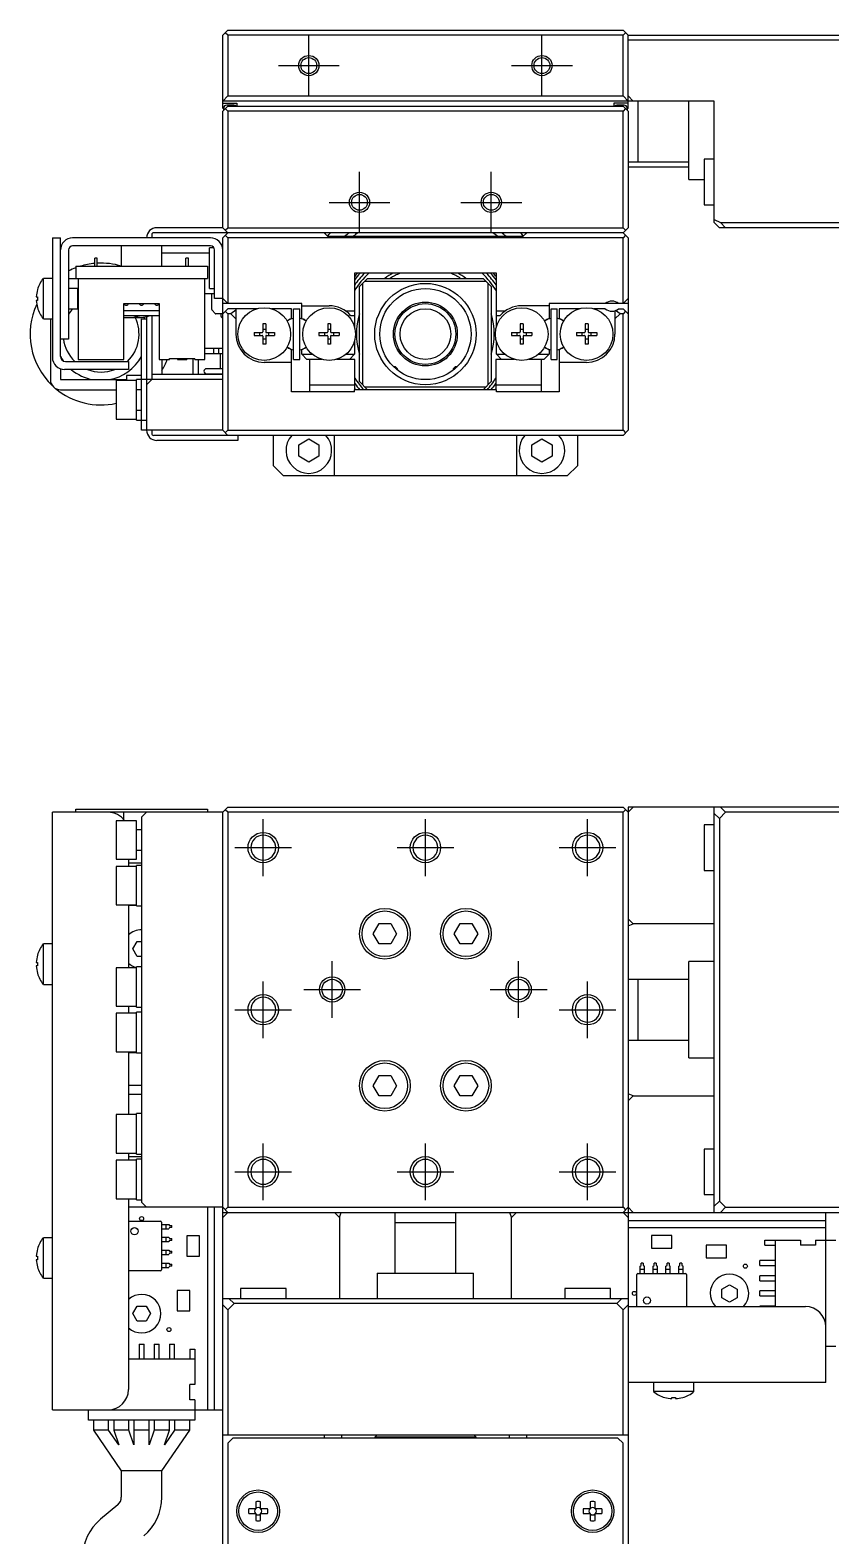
# Model space of a CAD drawing. Extents: x -1 to 675, y -8 to 372.
# Drawn here: x 90.8 to 169.8, y 219.5 to 368.1 of the extents above; entities that cross this region are included whole.
import ezdxf

# ---------------------------------------------------------------- set-up
doc = ezdxf.new("R2010")
doc.units = 0
doc.header["$LTSCALE"] = 0.5
doc.linetypes.add('CENTER', pattern=[50.8, 31.75, -6.35, 6.35, -6.35])
for name, color, linetype in [('MSM_CENTER', 1, 'CENTER'), ('MSM_CONTINUOUS', 7, 'CONTINUOUS'), ('MSM_NARROW', 5, 'CONTINUOUS')]:
    doc.layers.add(name, color=color, linetype=linetype)

msp = doc.modelspace()

# ---------------------------------------------------------------- linework, layer by layer
at = {"layer": 'MSM_CENTER'}
for p, q in [((118.25, 361.63), (118.25, 367.63)), ((141.25, 361.63), (141.25, 367.63)), ((115.25, 364.63), (121.25, 364.63)), ((138.25, 364.63), (144.25, 364.63)), ((123.25, 348.13), (123.25, 354.13)), ((136.25, 348.13), (136.25, 354.13)), ((120.25, 351.13), (126.25, 351.13)), ((133.25, 351.13), (139.25, 351.13)), ((113.75, 284.63), (113.75, 290.23)), ((129.75, 284.63), (129.75, 290.23)), ((145.75, 284.63), (145.75, 290.23)), ((110.95, 287.43), (116.55, 287.43)), ((126.95, 287.43), (132.55, 287.43)), ((142.95, 287.43), (148.55, 287.43)), ((120.55, 270.63), (120.55, 276.23)), ((138.95, 270.63), (138.95, 276.23)), ((113.75, 268.63), (113.75, 274.23)), ((145.75, 268.63), (145.75, 274.23)), ((117.75, 273.43), (123.35, 273.43)), ((136.15, 273.43), (141.75, 273.43)), ((110.95, 271.43), (116.55, 271.43)), ((142.95, 271.43), (148.55, 271.43)), ((113.75, 252.63), (113.75, 258.23)), ((129.75, 252.63), (129.75, 258.23)), ((145.75, 252.63), (145.75, 258.23)), ((110.95, 255.43), (116.55, 255.43)), ((126.95, 255.43), (132.55, 255.43)), ((142.95, 255.43), (148.55, 255.43))]:
    msp.add_line(p, q, dxfattribs=at)
at = {"layer": 'MSM_CONTINUOUS'}
for p, q in [((110.25, 368.13), (109.75, 367.63)), ((109.75, 360.43), (109.75, 367.63)), ((110.25, 367.63), (110, 367.88)), ((110.25, 368.13), (149.25, 368.13)), ((110.25, 367.63), (110.25, 361.63)), ((149.25, 367.63), (110.25, 367.63)), ((149.75, 367.63), (149.25, 368.13)), ((149.5, 367.88), (149.25, 367.63)), ((149.25, 361.63), (149.25, 367.63)), ((149.75, 367.63), (171.75, 367.63)), ((149.75, 360.43), (149.75, 367.63)), ((171.75, 367.13), (149.75, 367.13)), ((109.75, 361.13), (110.25, 361.63)), ((110.25, 361.63), (149.25, 361.63)), ((149.25, 361.63), (149.75, 361.13)), ((150.25, 361.13), (149.75, 361.63)), ((158.25, 361.13), (109.75, 361.13)), ((109.75, 360.93), (111.15, 360.93)), ((110.25, 360.63), (109.75, 360.13)), ((109.85, 360.33), (109.75, 360.43)), ((109.75, 348.63), (109.75, 360.13)), ((109.85, 360.23), (109.85, 360.43)), ((110.25, 360.13), (110, 360.38)), ((110.85, 360.73), (110.15, 360.73)), ((110.25, 360.63), (149.25, 360.63)), ((149.25, 360.13), (110.25, 360.13)), ((110.25, 360.13), (110.25, 348.63)), ((111.15, 360.93), (111.15, 360.63)), ((149.75, 360.93), (148.35, 360.93)), ((148.35, 360.93), (148.35, 360.63)), ((149.35, 360.73), (148.65, 360.73)), ((149.75, 360.13), (149.25, 360.63)), ((149.5, 360.38), (149.25, 360.13)), ((149.25, 348.63), (149.25, 360.13)), ((149.65, 360.43), (149.65, 360.23)), ((149.75, 360.43), (149.65, 360.33)), ((149.75, 360.13), (149.75, 348.63)), ((150.75, 355.13), (150.75, 361.13)), ((155.75, 353.38), (155.75, 361.13)), ((158.25, 349.13), (158.25, 361.13)), ((157.25, 355.38), (157.25, 350.88)), ((158.25, 355.38), (157.25, 355.38)), ((149.75, 355.13), (155.75, 355.13)), ((149.75, 354.63), (155.75, 354.63)), ((155.75, 353.38), (157.25, 353.38)), ((157.25, 350.88), (158.25, 350.88)), ((158.25, 349.44), (158.87, 349.13)), ((102.75, 347.93), (102.75, 347.63)), ((149.25, 348.13), (102.95, 348.13)), ((109.75, 348.63), (103.25, 348.63)), ((109.75, 348.63), (110.25, 348.13)), ((109.75, 347.63), (110.25, 348.13)), ((110, 348.38), (110.25, 348.63)), ((110.25, 347.63), (110, 347.88)), ((110.25, 348.63), (149.25, 348.63)), ((119.75, 348.13), (120.1, 347.78)), ((139.4, 347.78), (139.75, 348.13)), ((149.25, 348.63), (149.5, 348.38)), ((149.25, 348.13), (149.75, 348.63)), ((149.25, 348.13), (149.75, 347.63)), ((149.5, 347.88), (149.25, 347.63)), ((158.75, 348.63), (158.25, 349.13)), ((171.75, 348.63), (158.75, 348.63)), ((158.87, 349.13), (171.75, 349.13)), ((158.87, 349.13), (159.37, 348.63)), ((92.95, 347.63), (93.75, 347.63)), ((92.95, 347.63), (92.95, 335.83)), ((93.75, 335.93), (93.75, 347.63)), ((94.55, 346.43), (94.55, 337.63)), ((108.55, 347.63), (94.95, 347.63)), ((108.55, 346.83), (94.95, 346.83)), ((99.75, 346.83), (99.75, 344.83)), ((103.75, 344.83), (103.75, 346.83)), ((108.45, 342.63), (108.45, 346.63)), ((108.9, 346.63), (108.45, 346.63)), ((108.95, 341.63), (108.95, 346.43)), ((109.75, 328.63), (109.75, 347.63)), ((110.25, 347.63), (110.25, 341.13)), ((149.25, 347.63), (110.25, 347.63)), ((120.1, 347.78), (139.4, 347.78)), ((149.25, 341.13), (149.25, 347.63)), ((149.75, 347.63), (149.75, 328.63)), ((97.13, 344.83), (97.13, 345.63)), ((97.38, 345.63), (97.13, 345.63)), ((97.38, 344.83), (97.38, 345.63)), ((108.45, 346.13), (103.75, 346.13)), ((106.38, 345.63), (106.13, 345.63)), ((106.13, 344.83), (106.13, 345.63)), ((106.38, 344.83), (106.38, 345.63)), ((92.06, 339.63), (92.06, 343.63)), ((92.95, 343.63), (92.06, 343.63)), ((94.55, 343.63), (108.25, 343.63)), ((95.25, 344.83), (95.25, 343.63)), ((95.25, 344.83), (108.25, 344.83)), ((95.5, 343.63), (95.5, 335.63)), ((108, 335.63), (108, 343.63)), ((108.25, 344.83), (108.25, 343.63)), ((136.75, 344.13), (122.75, 344.13)), ((122.75, 344.13), (122.75, 338.85)), ((123.25, 342.83), (124.05, 343.63)), ((124.05, 343.63), (135.45, 343.63)), ((135.45, 343.63), (136.25, 342.83)), ((136.75, 338.85), (136.75, 344.13)), ((91.48, 342.52), (91.48, 342.52)), ((95.5, 342.63), (94.55, 342.63)), ((95.45, 340.63), (95.45, 342.63)), ((95.5, 342.58), (95.45, 342.63)), ((108, 342.13), (108.95, 342.13)), ((108.45, 342.63), (108.95, 342.63)), ((108.67, 340.56), (108.67, 342.13)), ((123.25, 333.43), (123.25, 342.83)), ((123.55, 343.13), (123.55, 333.13)), ((135.75, 343.33), (123.75, 343.33)), ((135.95, 333.13), (135.95, 343.13)), ((136.25, 342.83), (136.25, 333.43)), ((91.36, 341.81), (91.48, 341.81)), ((91.48, 341.45), (91.36, 341.45)), ((91.48, 341.81), (91.48, 341.45)), ((91.48, 340.75), (91.48, 340.74)), ((94.55, 340.63), (95.45, 340.63)), ((95.45, 340.63), (95.5, 340.68)), ((100, 341.13), (103.5, 341.13)), ((100, 335.63), (100, 341.13)), ((103.5, 340.43), (100, 340.43)), ((103.5, 341.13), (103.5, 335.63)), ((109.02, 340.16), (108.7, 340.49)), ((109.75, 341.63), (108.95, 341.63)), ((109.75, 341.63), (110.25, 341.13)), ((117.55, 341.13), (109.75, 341.13)), ((110.25, 340.63), (109.75, 340.13)), ((113.14, 340.63), (110.25, 340.63)), ((111.05, 340.49), (110.55, 340.13)), ((111.05, 340.63), (111.05, 338.13)), ((116.55, 340.63), (114.57, 340.63)), ((116.55, 339.68), (116.55, 340.63)), ((116.75, 335.63), (116.75, 340.63)), ((116.75, 340.63), (117.35, 340.63)), ((117.35, 335.63), (117.35, 340.63)), ((117.55, 339.68), (117.55, 341.13)), ((117.55, 340.93), (120.25, 340.93)), ((121.85, 340.43), (122.75, 340.43)), ((136.75, 340.43), (137.66, 340.43)), ((141.95, 340.93), (139.25, 340.93)), ((141.95, 341.13), (141.95, 339.68)), ((149.75, 341.13), (141.95, 341.13)), ((142.15, 335.63), (142.15, 340.63)), ((142.15, 340.63), (142.75, 340.63)), ((142.75, 335.63), (142.75, 340.63)), ((144.94, 340.63), (142.95, 340.63)), ((142.95, 340.63), (142.95, 339.68)), ((147.49, 340.63), (146.37, 340.63)), ((148.45, 340.43), (148.45, 338.13)), ((148.95, 340.13), (148.51, 340.45)), ((148.81, 340.63), (149.25, 340.63)), ((149.25, 341.13), (149.75, 341.63)), ((149.25, 340.63), (149.75, 340.13)), ((92.06, 339.63), (92.95, 339.63)), ((92.75, 339.63), (92.75, 333.63)), ((103.5, 339.93), (100, 339.93)), ((100, 339.78), (101.75, 339.78)), ((101.75, 339.63), (102.25, 339.63)), ((101.75, 328.63), (101.75, 339.63)), ((102.25, 339.85), (102.25, 328.63)), ((102.75, 339.93), (102.75, 333.63)), ((109.75, 340.13), (109.09, 340.13)), ((109.56, 340.13), (109.56, 340.02)), ((110.25, 340.13), (110, 340.38)), ((110.55, 340.13), (110.25, 340.13)), ((110.25, 340.13), (110.25, 328.63)), ((110.55, 340.13), (111.05, 339.63)), ((114, 339.13), (113.71, 339.13)), ((113.71, 339.13), (113.71, 338.34)), ((114, 339.13), (114, 338.34)), ((116.29, 339.53), (116.55, 339.68)), ((117.55, 339.68), (117.78, 339.55)), ((120.4, 339.13), (120.11, 339.13)), ((120.11, 339.13), (120.11, 338.34)), ((120.4, 339.13), (120.4, 338.34)), ((122.75, 339.93), (122.4, 339.93)), ((137.11, 339.93), (136.75, 339.93)), ((139.4, 339.13), (139.11, 339.13)), ((139.11, 339.13), (139.11, 338.34)), ((139.4, 339.13), (139.4, 338.34)), ((141.95, 339.68), (141.73, 339.55)), ((142.95, 339.68), (143.21, 339.53)), ((145.8, 339.13), (145.51, 339.13)), ((145.51, 339.13), (145.51, 338.34)), ((145.8, 339.13), (145.8, 338.34)), ((148.45, 339.63), (148.95, 340.13)), ((149.25, 340.13), (148.95, 340.13)), ((149.5, 340.38), (149.25, 340.13)), ((149.25, 328.63), (149.25, 340.13)), ((94.55, 337.63), (93.75, 337.63)), ((112.85, 338.28), (113.65, 338.28)), ((112.85, 338.28), (112.85, 337.99)), ((112.85, 337.99), (113.65, 337.99)), ((113.38, 338.28), (113.38, 337.99)), ((113.71, 338.6), (114, 338.6)), ((113.71, 337.93), (113.71, 337.13)), ((113.71, 337.66), (114, 337.66)), ((114, 337.93), (114, 337.13)), ((114.06, 338.28), (114.85, 338.28)), ((114.06, 337.99), (114.85, 337.99)), ((114.32, 337.99), (114.32, 338.28)), ((114.85, 338.28), (114.85, 337.99)), ((119.25, 338.28), (120.05, 338.28)), ((119.25, 338.28), (119.25, 337.99)), ((119.25, 337.99), (120.05, 337.99)), ((119.78, 338.28), (119.78, 337.99)), ((120.11, 338.6), (120.4, 338.6)), ((120.11, 337.93), (120.11, 337.13)), ((120.11, 337.66), (120.4, 337.66)), ((120.4, 337.93), (120.4, 337.13)), ((120.46, 338.28), (121.25, 338.28)), ((120.46, 337.99), (121.25, 337.99)), ((120.72, 337.99), (120.72, 338.28)), ((121.25, 338.28), (121.25, 337.99)), ((122.75, 337.42), (122.75, 336.13)), ((136.75, 336.13), (136.75, 337.42)), ((138.25, 338.28), (139.05, 338.28)), ((138.25, 338.28), (138.25, 337.99)), ((138.25, 337.99), (139.05, 337.99)), ((138.78, 338.28), (138.78, 337.99)), ((139.11, 338.6), (139.4, 338.6)), ((139.11, 337.93), (139.11, 337.13)), ((139.11, 337.66), (139.4, 337.66)), ((139.4, 337.93), (139.4, 337.13)), ((139.46, 338.28), (140.25, 338.28)), ((139.46, 337.99), (140.25, 337.99)), ((139.72, 337.99), (139.72, 338.28)), ((140.25, 338.28), (140.25, 337.99)), ((144.65, 338.28), (145.45, 338.28)), ((144.65, 338.28), (144.65, 337.99)), ((144.65, 337.99), (145.45, 337.99)), ((145.18, 338.28), (145.18, 337.99)), ((145.51, 338.6), (145.8, 338.6)), ((145.51, 337.93), (145.51, 337.13)), ((145.51, 337.66), (145.8, 337.66)), ((145.8, 337.93), (145.8, 337.13)), ((145.86, 338.28), (146.65, 338.28)), ((145.86, 337.99), (146.65, 337.99)), ((146.12, 337.99), (146.12, 338.28)), ((146.65, 338.28), (146.65, 337.99)), ((109.75, 336.71), (108, 336.71)), ((108, 336.21), (109.75, 336.21)), ((108.85, 336.71), (108.85, 336.21)), ((109.35, 336.71), (109.35, 336.21)), ((109.55, 334.71), (109.55, 336.21)), ((114, 337.13), (113.71, 337.13)), ((116.55, 336.58), (116.29, 336.73)), ((116.55, 332.43), (116.55, 336.58)), ((117.85, 336.75), (117.55, 336.58)), ((117.55, 336.13), (117.55, 336.58)), ((117.55, 336.13), (118.59, 336.13)), ((118.05, 335.63), (117.55, 336.13)), ((120.4, 337.13), (120.11, 337.13)), ((121.91, 336.13), (122.75, 336.13)), ((122.75, 336.13), (122.25, 335.63)), ((137.25, 335.63), (136.75, 336.13)), ((136.75, 336.13), (137.59, 336.13)), ((139.4, 337.13), (139.11, 337.13)), ((140.91, 336.13), (141.95, 336.13)), ((141.95, 336.13), (141.45, 335.63)), ((141.66, 336.75), (141.95, 336.58)), ((141.95, 336.58), (141.95, 336.13)), ((143.21, 336.73), (142.95, 336.58)), ((142.95, 336.58), (142.95, 332.43)), ((145.8, 337.13), (145.51, 337.13)), ((93.75, 334.7), (93.75, 333.63)), ((100.45, 334.63), (94.15, 334.63)), ((94.25, 335.43), (100.45, 335.43)), ((95.5, 335.63), (100, 335.63)), ((100.45, 335.43), (100.45, 334.63)), ((103.5, 335.63), (104.5, 335.63)), ((103.75, 335.63), (103.75, 334.13)), ((104.5, 335.63), (104.5, 335.73)), ((104.5, 335.73), (107, 335.73)), ((105.3, 335.73), (105.3, 335.63)), ((105.3, 335.63), (106.2, 335.63)), ((105.68, 335.73), (105.68, 335.63)), ((105.83, 335.73), (105.83, 335.63)), ((106.2, 335.73), (106.2, 335.63)), ((106.85, 334.13), (106.85, 335.73)), ((107, 335.63), (107, 335.73)), ((107, 335.63), (108, 335.63)), ((107.35, 334.13), (107.35, 335.63)), ((109.75, 334.71), (108.15, 334.71)), ((116.55, 335.33), (113.85, 335.33)), ((116.75, 335.63), (117.35, 335.63)), ((119.54, 335.63), (118.05, 335.63)), ((118.3, 335.63), (118.3, 332.43)), ((122.8, 335.63), (120.97, 335.63)), ((122.8, 332.63), (122.8, 335.63)), ((126.59, 334.93), (126.78, 334.93)), ((127, 334.71), (126.78, 334.93)), ((127, 334.71), (126.83, 334.71)), ((127, 334.57), (127, 334.71)), ((132.73, 334.93), (132.5, 334.71)), ((132.67, 334.71), (132.5, 334.71)), ((132.5, 334.71), (132.5, 334.57)), ((132.73, 334.93), (132.92, 334.93)), ((136.7, 335.63), (136.7, 332.63)), ((138.54, 335.63), (136.7, 335.63)), ((141.45, 335.63), (139.97, 335.63)), ((141.2, 332.43), (141.2, 335.63)), ((142.15, 335.63), (142.75, 335.63)), ((145.65, 335.33), (142.95, 335.33)), ((93.75, 333.63), (100.25, 333.63)), ((99.25, 333.53), (99.25, 329.73)), ((101.25, 333.53), (99.25, 333.53)), ((100.25, 334.03), (100.25, 333.53)), ((101.75, 334.03), (100.25, 334.03)), ((109.75, 333.63), (101.25, 333.63)), ((101.25, 329.63), (101.25, 333.63)), ((102.25, 333.13), (102.75, 333.63)), ((109.75, 334.13), (102.75, 334.13)), ((108.15, 334.21), (109.75, 334.21)), ((109.55, 334.13), (109.55, 334.21)), ((118.3, 333.13), (122.8, 333.13)), ((124.05, 332.63), (123.25, 333.43)), ((135.45, 332.63), (136.25, 333.43)), ((136.7, 333.13), (141.2, 333.13)), ((93.75, 332.63), (99.25, 332.63)), ((101.75, 332.63), (101.25, 332.63)), ((122.75, 332.43), (116.55, 332.43)), ((122.75, 332.43), (122.75, 332.63)), ((136.75, 332.63), (122.75, 332.63)), ((123.75, 332.93), (135.75, 332.93)), ((136.75, 332.43), (136.75, 332.63)), ((142.95, 332.43), (136.75, 332.43)), ((101.25, 330.63), (101.75, 330.63)), ((99.25, 329.73), (101.25, 329.73)), ((101.25, 329.63), (102.25, 329.63)), ((109.75, 328.63), (101.75, 328.63)), ((102.75, 328.63), (102.75, 328.33)), ((110.25, 328.13), (109.75, 328.63)), ((110, 328.38), (110.25, 328.63)), ((110.25, 328.63), (149.25, 328.63)), ((149.25, 328.63), (149.5, 328.38)), ((149.25, 328.13), (149.75, 328.63)), ((149.25, 328.13), (102.95, 328.13)), ((111.25, 327.63), (103.25, 327.63)), ((111.25, 328.13), (111.25, 327.63)), ((114.75, 325.13), (114.75, 328.13)), ((117.25, 327.21), (118.25, 327.79)), ((117.25, 326.06), (117.25, 327.21)), ((118.25, 327.79), (119.25, 327.21)), ((119.25, 327.21), (119.25, 326.06)), ((120.75, 328.13), (120.75, 324.13)), ((138.75, 328.13), (138.75, 324.13)), ((140.25, 327.21), (141.25, 327.79)), ((140.25, 326.06), (140.25, 327.21)), ((141.25, 327.79), (142.25, 327.21)), ((142.25, 327.21), (142.25, 326.06)), ((144.75, 328.13), (144.75, 325.13)), ((118.25, 325.48), (117.25, 326.06)), ((119.25, 326.06), (118.25, 325.48)), ((141.25, 325.48), (140.25, 326.06)), ((142.25, 326.06), (141.25, 325.48)), ((114.75, 325.13), (115.75, 324.13)), ((143.75, 324.13), (115.75, 324.13)), ((143.75, 324.13), (144.75, 325.13)), ((109.75, 290.93), (110.25, 291.43)), ((110.25, 291.43), (149.25, 291.43)), ((149.25, 291.43), (149.75, 290.93)), ((149.75, 290.93), (150.25, 291.43)), ((149.75, 291.43), (149.75, 207.93)), ((193.25, 291.43), (149.75, 291.43)), ((158.25, 251.43), (158.25, 291.43)), ((158.87, 291.43), (159.37, 290.93)), ((92.95, 231.93), (92.95, 290.93)), ((109.75, 290.93), (92.95, 290.93)), ((95.25, 290.93), (95.25, 291.23)), ((95.25, 291.23), (108.25, 291.23)), ((99.25, 290.08), (99.25, 286.28)), ((101.25, 290.08), (99.25, 290.08)), ((100, 290.19), (100, 290.93)), ((101.25, 286.28), (101.25, 290.08)), ((102.25, 290.93), (101.75, 290.43)), ((101.75, 290.43), (101.75, 252.43)), ((108.25, 291.23), (108.25, 290.93)), ((109.75, 213.93), (109.75, 290.93)), ((110.25, 290.93), (110, 291.18)), ((110.25, 290.93), (110.25, 251.93)), ((149.25, 290.93), (110.25, 290.93)), ((149.5, 291.18), (149.25, 290.93)), ((149.25, 251.93), (149.25, 290.93)), ((158.75, 290.31), (158.25, 290.81)), ((159.37, 290.93), (158.75, 290.31)), ((158.75, 290.31), (158.75, 252.54)), ((171.75, 290.93), (159.37, 290.93)), ((101.75, 289.18), (101.25, 289.18)), ((157.25, 289.68), (157.25, 285.18)), ((158.25, 289.68), (157.25, 289.68)), ((101.25, 287.18), (101.75, 287.18)), ((99.25, 286.28), (101.25, 286.28)), ((99.25, 285.58), (99.25, 281.78)), ((101.25, 285.58), (99.25, 285.58)), ((100.45, 286.28), (100.45, 285.58)), ((100.45, 285.93), (101.75, 285.93)), ((101.25, 281.68), (101.25, 285.68)), ((101.75, 285.68), (101.25, 285.68)), ((157.25, 285.18), (158.25, 285.18)), ((99.25, 281.78), (101.25, 281.78)), ((100.45, 281.78), (100.45, 275.58)), ((100.45, 281.76), (101.25, 281.76)), ((101.25, 281.68), (101.75, 281.68)), ((124.6, 278.93), (125.18, 279.93)), ((125.18, 279.93), (126.33, 279.93)), ((126.33, 279.93), (126.91, 278.93)), ((132.6, 278.93), (133.18, 279.93)), ((133.18, 279.93), (134.33, 279.93)), ((134.33, 279.93), (134.91, 278.93)), ((150.25, 279.91), (149.75, 280.41)), ((149.75, 279.73), (150.25, 279.91)), ((158.25, 279.91), (150.25, 279.91)), ((100.89, 277.43), (101.32, 278.18)), ((101.32, 278.18), (101.75, 278.18)), ((125.18, 277.93), (124.6, 278.93)), ((126.91, 278.93), (126.33, 277.93)), ((133.18, 277.93), (132.6, 278.93)), ((134.91, 278.93), (134.33, 277.93)), ((91.48, 276.81), (91.48, 276.81)), ((92.06, 273.93), (92.06, 277.93)), ((92.95, 277.93), (92.06, 277.93)), ((101.32, 276.68), (100.89, 277.43)), ((101.75, 276.68), (101.32, 276.68)), ((126.33, 277.93), (125.18, 277.93)), ((134.33, 277.93), (133.18, 277.93)), ((91.36, 276.11), (91.48, 276.11)), ((91.48, 275.75), (91.36, 275.75)), ((91.48, 276.11), (91.48, 275.75)), ((91.48, 275.04), (91.48, 275.04)), ((99.25, 275.58), (99.25, 271.78)), ((101.25, 275.58), (99.25, 275.58)), ((101.25, 271.68), (101.25, 275.68)), ((101.75, 275.68), (101.25, 275.68)), ((155.75, 266.68), (155.75, 276.18)), ((158.25, 276.18), (155.75, 276.18)), ((92.06, 273.93), (92.95, 273.93)), ((155.75, 274.43), (149.75, 274.43)), ((150.75, 268.43), (150.75, 274.43)), ((99.25, 271.78), (101.25, 271.78)), ((99.25, 271.08), (99.25, 267.28)), ((101.25, 271.08), (99.25, 271.08)), ((100.45, 271.78), (100.45, 271.08)), ((101.25, 271.68), (101.75, 271.68)), ((101.25, 267.18), (101.25, 271.18)), ((101.75, 271.18), (101.25, 271.18)), ((149.75, 268.43), (155.75, 268.43)), ((99.25, 267.28), (101.25, 267.28)), ((100.45, 267.28), (100.45, 261.08)), ((101.25, 267.18), (100.45, 267.18)), ((101.25, 267.18), (101.75, 267.18)), ((155.75, 266.68), (158.25, 266.68)), ((124.6, 263.93), (125.18, 264.93)), ((125.18, 264.93), (126.33, 264.93)), ((126.33, 264.93), (126.91, 263.93)), ((132.6, 263.93), (133.18, 264.93)), ((133.18, 264.93), (134.33, 264.93)), ((134.33, 264.93), (134.91, 263.93)), ((100.45, 263.98), (101.75, 263.98)), ((125.18, 262.93), (124.6, 263.93)), ((126.91, 263.93), (126.33, 262.93)), ((133.18, 262.93), (132.6, 263.93)), ((134.91, 263.93), (134.33, 262.93)), ((150.25, 262.94), (149.75, 263.12)), ((101.75, 263.05), (100.45, 263.05)), ((126.33, 262.93), (125.18, 262.93)), ((134.33, 262.93), (133.18, 262.93)), ((149.75, 262.44), (150.25, 262.94)), ((150.25, 262.94), (158.25, 262.94)), ((99.25, 261.08), (99.25, 257.28)), ((101.25, 261.08), (99.25, 261.08)), ((101.25, 257.18), (101.25, 261.18)), ((101.75, 261.18), (101.25, 261.18)), ((99.25, 257.28), (101.25, 257.28)), ((100.45, 257.28), (100.45, 256.58)), ((101.25, 257.18), (101.75, 257.18)), ((157.25, 257.68), (157.25, 253.18)), ((158.25, 257.68), (157.25, 257.68)), ((99.25, 256.58), (99.25, 252.78)), ((101.25, 256.58), (99.25, 256.58)), ((100.45, 256.93), (101.75, 256.93)), ((101.25, 252.68), (101.25, 256.68)), ((101.75, 256.68), (101.25, 256.68)), ((99.25, 252.78), (101.25, 252.78)), ((100.45, 252.78), (100.45, 233.93)), ((157.25, 253.18), (158.25, 253.18)), ((109.75, 251.93), (100.45, 251.93)), ((101.25, 252.68), (101.75, 252.68)), ((101.75, 252.43), (102.25, 251.93)), ((108.25, 251.93), (108.25, 231.93)), ((108.95, 231.93), (108.95, 251.93)), ((110.25, 251.43), (109.75, 251.93)), ((109.75, 250.93), (110.25, 251.43)), ((109.75, 251.43), (187.25, 251.43)), ((110, 251.68), (110.25, 251.93)), ((110.25, 251.93), (149.25, 251.93)), ((120.77, 251.43), (121.27, 250.93)), ((121.27, 250.93), (121.45, 251.43)), ((126.75, 251.43), (126.75, 245.43)), ((132.75, 245.43), (132.75, 251.43)), ((138.06, 251.43), (138.24, 250.93)), ((138.24, 250.93), (138.74, 251.43)), ((149.25, 251.93), (149.5, 251.68)), ((149.75, 251.93), (149.25, 251.43)), ((149.25, 251.43), (149.75, 250.93)), ((150.25, 251.43), (149.75, 251.93)), ((158.25, 252.04), (158.75, 252.54)), ((158.75, 252.54), (159.37, 251.93)), ((159.37, 251.93), (158.87, 251.43)), ((159.37, 251.93), (171.75, 251.93)), ((169.25, 234.63), (169.25, 251.43)), ((100.45, 250.57), (103.6, 250.57)), ((103.7, 250.47), (103.7, 245.77)), ((103.7, 250.24), (104.44, 250.24)), ((103.7, 249.81), (104.44, 249.81)), ((104.14, 250.24), (104.14, 249.81)), ((104.44, 250.24), (104.5, 250.13)), ((104.5, 249.93), (104.44, 249.81)), ((104.5, 250.13), (104.75, 250.13)), ((104.75, 249.93), (104.5, 249.93)), ((104.75, 249.93), (104.75, 250.13)), ((121.27, 250.93), (121.27, 242.93)), ((126.75, 250.43), (132.75, 250.43)), ((138.24, 242.93), (138.24, 250.93)), ((149.75, 250.63), (169.25, 250.63)), ((149.75, 249.93), (169.25, 249.93)), ((92.06, 244.93), (92.06, 248.93)), ((92.95, 248.93), (92.06, 248.93)), ((103.7, 248.97), (104.44, 248.97)), ((103.7, 248.54), (104.44, 248.54)), ((104.14, 248.97), (104.14, 248.54)), ((104.44, 248.97), (104.5, 248.86)), ((104.5, 248.66), (104.44, 248.54)), ((104.5, 248.86), (104.75, 248.86)), ((104.75, 248.66), (104.5, 248.66)), ((104.75, 248.66), (104.75, 248.86)), ((107.46, 249.12), (106.21, 249.12)), ((106.21, 249.12), (106.21, 247.12)), ((107.46, 247.12), (107.46, 249.12)), ((152.06, 249.13), (152.06, 247.88)), ((154.06, 249.13), (152.06, 249.13)), ((154.06, 247.88), (154.06, 249.13)), ((163.25, 248.18), (163.25, 248.68)), ((163.25, 248.68), (166.75, 248.68)), ((164.25, 248.68), (164.25, 242.13)), ((166.75, 248.68), (166.75, 248.18)), ((168.25, 248.68), (168.25, 248.18)), ((168.25, 248.68), (170.25, 248.68)), ((91.36, 247.11), (91.48, 247.11)), ((91.48, 246.75), (91.36, 246.75)), ((91.48, 247.81), (91.48, 247.81)), ((91.48, 247.11), (91.48, 246.75)), ((103.7, 247.7), (104.44, 247.7)), ((103.7, 247.27), (104.44, 247.27)), ((104.14, 247.7), (104.14, 247.27)), ((104.44, 247.7), (104.5, 247.59)), ((104.5, 247.39), (104.44, 247.27)), ((104.5, 247.59), (104.75, 247.59)), ((104.75, 247.39), (104.5, 247.39)), ((104.75, 247.39), (104.75, 247.59)), ((106.21, 247.12), (107.46, 247.12)), ((152.06, 247.88), (154.06, 247.88)), ((159.46, 248.18), (157.46, 248.18)), ((157.46, 248.18), (157.46, 246.93)), ((157.46, 246.93), (159.46, 246.93)), ((159.46, 246.93), (159.46, 248.18)), ((163.25, 248.18), (164.25, 248.18)), ((168.25, 248.18), (166.75, 248.18)), ((91.48, 246.04), (91.48, 246.04)), ((103.6, 245.67), (100.45, 245.67)), ((103.7, 246.43), (104.44, 246.43)), ((103.7, 246), (104.44, 246)), ((104.14, 246.43), (104.14, 246)), ((104.44, 246.43), (104.5, 246.32)), ((104.5, 246.12), (104.44, 246)), ((104.5, 246.32), (104.75, 246.32)), ((104.75, 246.12), (104.5, 246.12)), ((104.75, 246.12), (104.75, 246.32)), ((125, 245.43), (134.5, 245.43)), ((125, 245.43), (125, 242.93)), ((134.5, 242.93), (134.5, 245.43)), ((150.61, 242.13), (150.61, 245.28)), ((150.71, 245.38), (155.41, 245.38)), ((150.94, 246.11), (151.05, 246.18)), ((150.94, 245.38), (150.94, 246.11)), ((150.94, 245.82), (151.37, 245.82)), ((151.25, 246.43), (151.05, 246.43)), ((151.05, 246.18), (151.05, 246.43)), ((151.25, 246.43), (151.25, 246.18)), ((151.25, 246.18), (151.37, 246.11)), ((151.37, 245.38), (151.37, 246.11)), ((152.21, 246.11), (152.32, 246.18)), ((152.21, 245.38), (152.21, 246.11)), ((152.21, 245.82), (152.64, 245.82)), ((152.52, 246.43), (152.32, 246.43)), ((152.32, 246.18), (152.32, 246.43)), ((152.52, 246.43), (152.52, 246.18)), ((152.52, 246.18), (152.64, 246.11)), ((152.64, 245.38), (152.64, 246.11)), ((153.48, 246.11), (153.59, 246.18)), ((153.48, 245.38), (153.48, 246.11)), ((153.48, 245.82), (153.91, 245.82)), ((153.79, 246.43), (153.59, 246.43)), ((153.59, 246.18), (153.59, 246.43)), ((153.79, 246.43), (153.79, 246.18)), ((153.79, 246.18), (153.91, 246.11)), ((153.91, 245.38), (153.91, 246.11)), ((154.75, 246.11), (154.86, 246.18)), ((154.75, 245.38), (154.75, 246.11)), ((154.75, 245.82), (155.18, 245.82)), ((155.06, 246.43), (154.86, 246.43)), ((154.86, 246.18), (154.86, 246.43)), ((155.06, 246.43), (155.06, 246.18)), ((155.06, 246.18), (155.18, 246.11)), ((155.18, 245.38), (155.18, 246.11)), ((155.51, 245.28), (155.51, 242.13)), ((164.25, 246.68), (162.75, 246.68)), ((162.75, 246.18), (162.75, 246.68)), ((162.75, 246.18), (164.25, 246.18)), ((92.06, 244.93), (92.95, 244.93)), ((116, 243.93), (111.5, 243.93)), ((111.5, 243.93), (111.5, 242.93)), ((116, 242.93), (116, 243.93)), ((148, 243.93), (143.5, 243.93)), ((143.5, 243.93), (143.5, 242.93)), ((148, 242.93), (148, 243.93)), ((159, 243.86), (159.75, 244.29)), ((159, 242.99), (159, 243.86)), ((159.75, 244.29), (160.5, 243.86)), ((160.5, 243.86), (160.5, 242.99)), ((164.25, 245.18), (162.75, 245.18)), ((162.75, 244.68), (162.75, 245.18)), ((162.75, 244.68), (164.25, 244.68)), ((105.26, 243.72), (105.26, 241.72)), ((106.51, 243.72), (105.26, 243.72)), ((106.51, 241.72), (106.51, 243.72)), ((109.75, 242.93), (149.75, 242.93)), ((110.25, 241.81), (109.75, 242.31)), ((110.87, 242.43), (110.25, 241.81)), ((110.37, 242.93), (110.87, 242.43)), ((148.64, 242.43), (110.87, 242.43)), ((148.64, 242.43), (149.14, 242.93)), ((149.25, 241.81), (148.64, 242.43)), ((149.75, 242.31), (149.25, 241.81)), ((159.75, 242.56), (159, 242.99)), ((160.5, 242.99), (159.75, 242.56)), ((164.25, 243.68), (162.75, 243.68)), ((162.75, 243.18), (162.75, 243.68)), ((162.75, 243.18), (164.25, 243.18)), ((100.89, 241.43), (101.32, 242.18)), ((101.32, 240.68), (100.89, 241.43)), ((101.32, 242.18), (102.19, 242.18)), ((102.19, 242.18), (102.62, 241.43)), ((102.62, 241.43), (102.19, 240.68)), ((105.26, 241.72), (106.51, 241.72)), ((110.25, 241.81), (110.25, 229.43)), ((149.25, 229.43), (149.25, 241.81)), ((149.75, 242.13), (167.25, 242.13)), ((162.75, 242.13), (162.75, 242.18)), ((164.25, 242.18), (162.75, 242.18)), ((102.19, 240.68), (101.32, 240.68)), ((100.45, 238.43), (100.5, 238.43)), ((100.5, 236.93), (100.5, 238.43)), ((101.5, 238.43), (101.5, 236.93)), ((101.5, 238.43), (102, 238.43)), ((102, 236.93), (102, 238.43)), ((103, 238.43), (103, 236.93)), ((103, 238.43), (103.5, 238.43)), ((103.5, 236.93), (103.5, 238.43)), ((104.5, 238.43), (104.5, 236.93)), ((104.5, 238.43), (105, 238.43)), ((105, 236.93), (105, 238.43)), ((106.5, 237.93), (107, 237.93)), ((106.5, 237.93), (106.5, 236.93)), ((107, 237.93), (107, 234.43)), ((170.25, 238.18), (169.25, 238.18)), ((107, 236.93), (100.45, 236.93)), ((107, 234.43), (106.5, 234.43)), ((106.5, 232.93), (106.5, 234.43)), ((169.25, 234.63), (149.75, 234.63)), ((152.25, 234.63), (152.25, 233.73)), ((156.25, 233.73), (152.25, 233.73)), ((156.25, 233.73), (156.25, 234.63)), ((92.95, 231.93), (109.75, 231.93)), ((96.5, 230.93), (96.5, 231.93)), ((107, 232.93), (106.5, 232.93)), ((107, 232.93), (107, 230.93)), ((153.36, 233.15), (153.37, 233.16)), ((154.07, 233.16), (154.43, 233.16)), ((154.07, 233.04), (154.07, 233.16)), ((154.43, 233.16), (154.43, 233.04)), ((155.14, 233.16), (155.14, 233.15)), ((107, 230.93), (96.5, 230.93)), ((97, 230.93), (97, 229.93)), ((98.5, 229.93), (98.5, 230.93)), ((99, 230.93), (99, 229.93)), ((100.5, 229.93), (100.5, 230.93)), ((101, 230.93), (101, 228.47)), ((102.5, 228.47), (102.5, 230.93)), ((103, 230.93), (103, 229.93)), ((104.5, 229.93), (104.5, 230.93)), ((105, 230.93), (105, 229.93)), ((106.5, 229.93), (106.5, 230.93)), ((97, 229.93), (99.75, 225.93)), ((98.5, 229.93), (97, 229.93)), ((99.5, 228.47), (98.5, 229.93)), ((99, 229.93), (99.5, 228.47)), ((100.5, 229.93), (99, 229.93)), ((101, 228.47), (100.5, 229.93)), ((102.5, 229.93), (101, 229.93)), ((103, 229.93), (102.5, 228.47)), ((104.5, 229.93), (103, 229.93)), ((103.75, 225.93), (106.5, 229.93)), ((105, 229.93), (104, 228.47)), ((104, 228.47), (104.5, 229.93)), ((106.5, 229.93), (105, 229.93)), ((149.75, 229.43), (109.75, 229.43)), ((110.75, 229.13), (110.25, 228.63)), ((148.75, 229.13), (110.75, 229.13)), ((119.75, 229.43), (119.75, 229.13)), ((121.5, 229.13), (121.5, 229.43)), ((124.95, 229.43), (124.75, 229.23)), ((124.75, 229.23), (124.75, 229.13)), ((134.75, 229.23), (124.75, 229.23)), ((134.75, 229.23), (134.55, 229.43)), ((134.75, 229.13), (134.75, 229.23)), ((138, 229.43), (138, 229.13)), ((139.75, 229.13), (139.75, 229.43)), ((149.25, 228.63), (148.75, 229.13)), ((110.25, 228.63), (110.25, 214.63)), ((149.25, 214.63), (149.25, 228.63)), ((103.75, 225.93), (99.75, 225.93)), ((99.75, 225.93), (99.75, 223.32)), ((103.75, 223.32), (103.75, 225.93)), ((99.4, 222.56), (97.71, 221.14)), ((113.01, 222.17), (112.33, 222.17)), ((112.33, 221.69), (113.01, 221.69)), ((113.01, 222.84), (113.01, 222.17)), ((113.01, 221.69), (113.01, 221.01)), ((113.49, 222.17), (113.49, 222.84)), ((114.17, 222.17), (113.49, 222.17)), ((113.49, 221.01), (113.49, 221.69)), ((113.49, 221.69), (114.17, 221.69)), ((146.01, 222.17), (145.33, 222.17)), ((145.33, 221.69), (146.01, 221.69)), ((146.01, 222.84), (146.01, 222.17)), ((146.01, 221.69), (146.01, 221.01)), ((146.49, 222.17), (146.49, 222.84)), ((147.17, 222.17), (146.49, 222.17)), ((146.49, 221.01), (146.49, 221.69)), ((146.49, 221.69), (147.17, 221.69))]:
    msp.add_line(p, q, dxfattribs=at)
for centre, radius in [((118.25, 364.63), 0.783), ((141.25, 364.63), 0.783), ((123.25, 351.13), 0.783), ((136.25, 351.13), 0.783), ((129.75, 338.13), 5), ((129.75, 338.13), 4.5), ((113.85, 338.13), 2.6), ((120.25, 338.13), 2.6), ((129.75, 338.13), 3.15), ((129.75, 338.13), 3), ((139.25, 338.13), 2.6), ((145.65, 338.13), 2.6), ((125.75, 278.93), 2.5), ((125.75, 278.93), 2.25), ((133.75, 278.93), 2.5), ((133.75, 278.93), 2.25), ((120.55, 273.43), 1.01), ((138.95, 273.43), 1.01), ((125.75, 263.93), 2.5), ((125.75, 263.93), 2.25), ((133.75, 263.93), 2.5), ((133.75, 263.93), 2.25), ((101.05, 249.57), 0.35), ((101.75, 250.81), 0.2), ((161.32, 246.12), 0.2), ((150.37, 243.43), 0.2), ((151.61, 242.73), 0.35), ((104.45, 239.86), 0.2), ((113.25, 221.93), 2.1), ((113.25, 221.93), 1.9), ((146.25, 221.93), 2.1), ((146.25, 221.93), 1.9)]:
    msp.add_circle(centre, radius, dxfattribs=at)
at = {"layer": 'MSM_CONTINUOUS', "extrusion": (0, 0, -1)}
for centre in [(-113.75, 287.43), (-129.75, 287.43), (-145.75, 287.43), (-113.75, 271.43), (-145.75, 271.43), (-113.75, 255.43), (-129.75, 255.43), (-145.75, 255.43)]:
    msp.add_circle(centre, 1.23, dxfattribs=at)
at = {"layer": 'MSM_CONTINUOUS'}
for centre, radius, start, end in [((110.15, 360.43), 0.3, 90, 180), ((110.85, 360.43), 0.3, 41.8103, 90), ((148.65, 360.43), 0.3, 90, 138.1897), ((149.35, 360.43), 0.3, 0, 90), ((103.25, 347.63), 1, 90, 180), ((102.95, 347.93), 0.2, 90, 180), ((118.25, 349.63), 2.25, 315, 318.1897), ((118.25, 349.63), 2.6, 315, 324.7656), ((129.75, 338.13), 12.5, 126.8699, 129.4662), ((129.75, 338.13), 12, 123.5573, 126.4702), ((129.75, 338.13), 12, 53.5298, 56.4427), ((129.75, 338.13), 12.5, 50.5338, 53.1301), ((141.25, 349.63), 2.6, 215.2344, 225), ((141.25, 349.63), 2.25, 221.8103, 225), ((94.95, 346.43), 1.2, 90, 180), ((94.95, 346.43), 0.4, 90, 180), ((108.55, 346.43), 1.2, 0, 90), ((108.55, 346.43), 0.4, 0, 90), ((97.75, 338.13), 7, 95.1225, 106.835), ((97.75, 338.13), 7, 73.165, 93.0709), ((94.55, 341.63), 3.2, 141.3178, 163.8775), ((97.75, 338.13), 7, 110.9248, 117.2029), ((129.75, 338.13), 8.2, 132.9703, 148.6119), ((129.75, 338.13), 9, 138.1897, 141.0576), ((129.75, 338.13), 8.8, 137.0141, 142.6982), ((129.75, 338.13), 8.5, 135.0991, 145.4397), ((129.75, 338.13), 6.8, 118.0725, 126.0189), ((129.75, 338.13), 6.5, 112.6199, 122.2042), ((129.75, 338.13), 6.5, 57.7958, 67.3801), ((129.75, 338.13), 6.8, 53.9811, 61.9275), ((129.75, 338.13), 8.2, 31.3881, 47.0297), ((129.75, 338.13), 8.5, 34.5603, 44.9009), ((129.75, 338.13), 8.8, 37.3018, 42.9859), ((129.75, 338.13), 9, 38.9424, 41.8103), ((94.55, 341.63), 3.19, 163.8933, 176.7703), ((97.75, 338.13), 7, 155.064, 226.5758), ((94.55, 341.63), 3.19, 183.2297, 196.1067), ((94.55, 341.63), 3.2, 196.1225, 218.6822), ((97.75, 338.13), 3.75, 138.1897, 148.5761), ((100.25, 341.23), 0.25, 203.5782, 336.4218), ((101.75, 341.23), 0.25, 203.5782, 336.4218), ((103.25, 341.23), 0.25, 203.5782, 336.4218), ((108.77, 340.56), 0.1, 180, 225), ((120.25, 338.13), 2.8, 40.0052, 90), ((139.25, 338.13), 2.8, 90, 139.9948), ((148.15, 340.38), 1, 48.5904, 131.4096), ((148.15, 341.38), 1, 228.5904, 311.4096), ((97.75, 338.13), 3.75, 313.9455, 26.1039), ((101.75, 341.78), 2, 247.6684, 292.3316), ((97.75, 338.13), 4.57, 19.1612, 21.3849), ((109.09, 340.23), 0.1, 225, 270), ((109.89, 340.02), 0.33, 180, 244.8973), ((117.05, 338.13), 1.59, 100.8931, 126.1972), ((117.17, 338.02), 1.75, 120, 127.006), ((117.05, 338.13), 1.59, 53.8028, 79.1069), ((116.94, 338.02), 1.75, 52.994, 61.3783), ((129.75, 338.13), 6.8, 162.9174, 197.0826), ((129.75, 338.13), 6.8, 342.9174, 17.0826), ((142.45, 338.13), 1.59, 100.8931, 126.1972), ((142.57, 338.02), 1.75, 118.6217, 127.006), ((142.45, 338.13), 1.59, 53.8028, 79.1069), ((142.34, 338.02), 1.75, 52.994, 60), ((97.75, 338.13), 3.75, 187.6623, 226.0545), ((113.85, 338.13), 2.8, 180, 270), ((113.65, 338.34), 0.06, 270, 0), ((113.65, 337.93), 0.06, 0, 90), ((114.06, 338.34), 0.06, 180, 270), ((114.06, 337.93), 0.06, 90, 180), ((120.05, 338.34), 0.06, 270, 0), ((120.05, 337.93), 0.06, 0, 90), ((120.46, 338.34), 0.06, 180, 270), ((120.46, 337.93), 0.06, 90, 180), ((139.05, 338.34), 0.06, 270, 0), ((139.05, 337.93), 0.06, 0, 90), ((139.46, 338.34), 0.06, 180, 270), ((139.46, 337.93), 0.06, 90, 180), ((145.45, 338.34), 0.06, 270, 0), ((145.45, 337.93), 0.06, 0, 90), ((145.65, 338.13), 2.8, 270, 0), ((145.86, 338.34), 0.06, 180, 270), ((145.86, 337.93), 0.06, 90, 180), ((94.25, 335.93), 0.5, 180, 270), ((117.17, 338.25), 1.75, 232.994, 240), ((117.05, 338.13), 1.59, 233.8028, 259.1069), ((117.05, 338.13), 1.59, 280.8931, 306.1972), ((116.94, 338.25), 1.75, 301.3783, 307.006), ((142.57, 338.25), 1.75, 232.994, 238.6217), ((142.45, 338.13), 1.59, 233.8028, 259.1069), ((142.45, 338.13), 1.59, 280.8931, 306.1972), ((142.34, 338.25), 1.75, 300, 307.006), ((94.15, 335.83), 1.2, 180, 270), ((97.75, 338.13), 4.57, 208.9254, 215.3792), ((97.75, 338.13), 4.57, 229.984, 259.9588), ((97.75, 338.13), 3.75, 248.9606, 291.0394), ((97.75, 338.13), 4.57, 280.0412, 331.0773), ((97.75, 338.13), 7, 328.9973, 339.0752), ((108.15, 334.46), 0.25, 90, 270), ((93.75, 333.63), 1, 180, 270), ((129.75, 338.13), 8.2, 212.0526, 222.1236), ((129.75, 338.13), 8.5, 215.1501, 220.3202), ((129.75, 338.13), 8.2, 317.8764, 327.9474), ((129.75, 338.13), 8.5, 319.6798, 324.8499), ((97.75, 338.13), 7, 230.1571, 282.3736), ((129.75, 338.13), 8.8, 217.8357, 218.6822), ((129.75, 338.13), 8.8, 321.3178, 322.1643), ((103.25, 328.63), 1, 180, 270), ((102.95, 328.33), 0.2, 180, 270), ((118.25, 326.63), 2.25, 138.1897, 41.8103), ((141.25, 326.63), 2.25, 138.1897, 41.8103), ((98.45, 288.93), 2, 35.0996, 90), ((101.75, 277.43), 1.9, 90, 133.1736), ((94.55, 275.93), 3.19, 163.8933, 176.7703), ((94.55, 275.93), 3.2, 141.3178, 163.8775), ((94.55, 275.93), 3.19, 183.2297, 196.1067), ((94.55, 275.93), 3.2, 196.1225, 218.6822), ((101.75, 277.43), 1.9, 226.8264, 254.7425), ((103.6, 250.47), 0.1, 0, 90), ((94.55, 246.93), 3.2, 141.3178, 163.8775), ((94.55, 246.93), 3.19, 163.8933, 176.7703), ((94.55, 246.93), 3.19, 183.2297, 196.1067), ((94.55, 246.93), 3.2, 196.1225, 218.6822), ((103.6, 245.77), 0.1, 270, 0), ((150.71, 245.28), 0.1, 90, 180), ((155.41, 245.28), 0.1, 0, 90), ((159.75, 243.43), 1.9, 316.8264, 223.1736), ((101.75, 241.43), 1.9, 226.8264, 133.1736), ((167.25, 240.13), 2, 0, 90), ((98.45, 233.93), 2, 270, 0), ((154.25, 236.23), 3.2, 231.3178, 253.8775), ((154.25, 236.23), 3.2, 286.1225, 308.6822), ((154.25, 236.23), 3.19, 253.8933, 266.7703), ((154.25, 236.23), 3.19, 273.2297, 286.1067), ((98.75, 223.32), 1, 310, 0), ((98.75, 223.32), 5, 310, 0), ((113.25, 221.93), 0.95, 165.3667, 194.6333), ((113.25, 221.93), 0.365, 138.8496, 221.1504), ((113.25, 221.93), 0.95, 75.3667, 104.6333), ((113.25, 221.93), 0.365, 48.8496, 131.1504), ((113.25, 221.93), 0.365, 228.8496, 311.1504), ((113.25, 221.93), 0.365, 318.8496, 41.1504), ((113.25, 221.93), 0.95, 345.3667, 14.6333), ((146.25, 221.93), 0.95, 165.3667, 194.6333), ((146.25, 221.93), 0.365, 138.8496, 221.1504), ((146.25, 221.93), 0.95, 75.3667, 104.6333), ((146.25, 221.93), 0.365, 48.8496, 131.1504), ((146.25, 221.93), 0.365, 228.8496, 311.1504), ((146.25, 221.93), 0.365, 318.8496, 41.1504), ((146.25, 221.93), 0.95, 345.3667, 14.6333), ((100.92, 217.31), 5, 130, 180), ((113.25, 221.93), 0.95, 255.3667, 284.6333), ((146.25, 221.93), 0.95, 255.3667, 284.6333)]:
    msp.add_arc(centre, radius, start, end, dxfattribs=at)
at = {"layer": 'MSM_NARROW'}
msp.add_line((132.5, 334.57), (132.5, 334.57), dxfattribs=at)
for centre, radius in [((118.25, 364.63), 1), ((141.25, 364.63), 1), ((123.25, 351.13), 1), ((136.25, 351.13), 1), ((129.75, 338.13), 2.5), ((113.75, 287.43), 1.5), ((129.75, 287.43), 1.5), ((145.75, 287.43), 1.5), ((120.55, 273.43), 1.25), ((138.95, 273.43), 1.25), ((113.75, 271.43), 1.5), ((145.75, 271.43), 1.5), ((113.75, 255.43), 1.5), ((129.75, 255.43), 1.5), ((145.75, 255.43), 1.5)]:
    msp.add_circle(centre, radius, dxfattribs=at)

doc.saveas('drawing.dxf')
